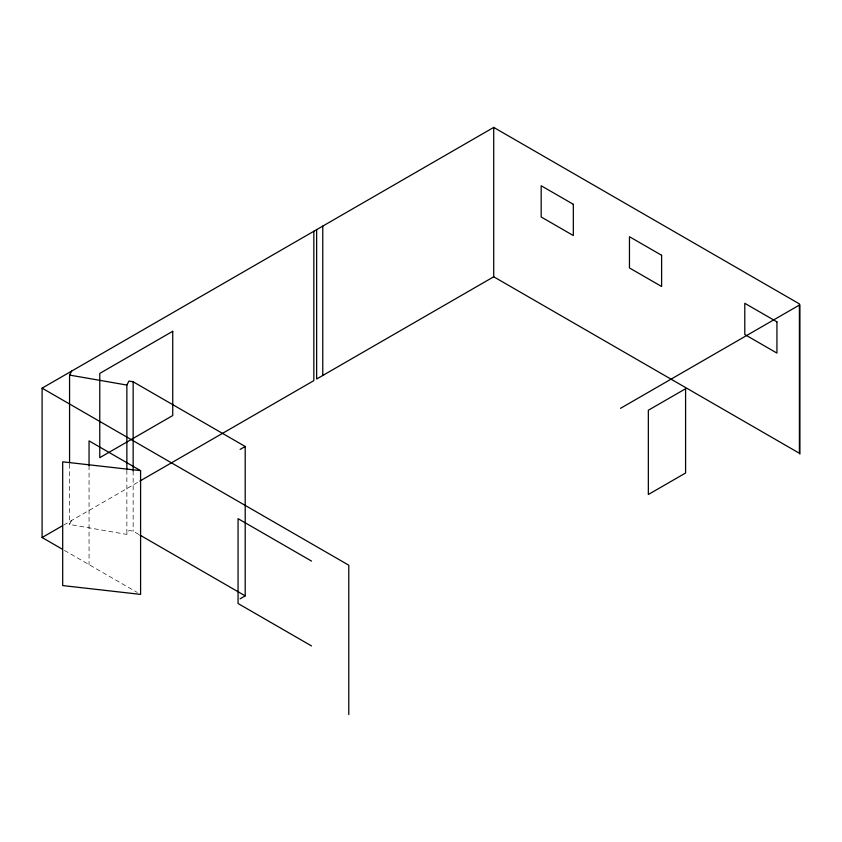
<?xml version="1.0" encoding="UTF-8"?>
<svg xmlns="http://www.w3.org/2000/svg" width="842" height="842" viewBox="0 0 842 842"><rect width="100%" height="100%" fill="white"/><g stroke="black" fill="none" stroke-linecap="round" stroke-linejoin="round"><path stroke-width="0.63" stroke-dasharray="4.21 3.16" d="M138.814 534.438L133.152 531.165L128.952 530.439L126.868 534.428L69.56 524.461L71.644 520.472M63.687 525.061L138.73 481.74M64.455 550.426L137.225 592.442M133.152 470.899L133.152 531.165M126.868 470.225L126.868 534.428M89.052 465.637L89.052 564.624M69.56 464.184L69.56 524.461"/><path stroke-width="1.26" d="M69.56 462.879L69.56 375.079L71.644 371.09M126.868 468.91L126.868 385.057L128.952 381.068L133.152 381.794L245.201 446.492L245.201 595.862L240.107 598.809M62.224 549.142L42.1 537.522L42.1 388.151L493.717 127.405L799.395 303.888L799.395 453.259L493.717 276.786L316.645 379.016L316.645 229.645M42.1 537.522L62.55 525.713M139.867 481.077L313.834 380.637L313.834 231.266M240.107 449.428L245.201 446.492M620.533 408.328L799.9 304.772L799.9 454.143M140.593 470.646L62.687 461.826L62.687 585.569L140.593 594.389L140.593 470.646L89.052 440.882L89.052 465.637M69.56 375.079L126.868 385.057M42.1 388.151L348.788 565.214L348.788 714.595M311.54 561.088L238.054 518.661L238.054 603.514L311.54 645.94M139.951 535.091L245.201 595.862M493.717 127.405L493.717 276.786M322.77 226.109L322.77 375.479M133.152 381.794L133.152 470.899M172.736 331.285L99.766 373.416L99.766 457.68L172.736 415.548L172.736 331.285M685.588 388.741L648.34 410.243L648.34 494.507L685.588 473.004L685.588 388.741M573.328 204.301L541.174 185.745L541.174 216.973L573.328 235.539L573.328 204.301M661.612 255.273L629.458 236.718L629.458 267.945L661.612 286.501L661.612 255.273M776.934 321.855L744.791 303.299L744.791 334.527L776.934 353.093L776.934 321.855"/></g></svg>
